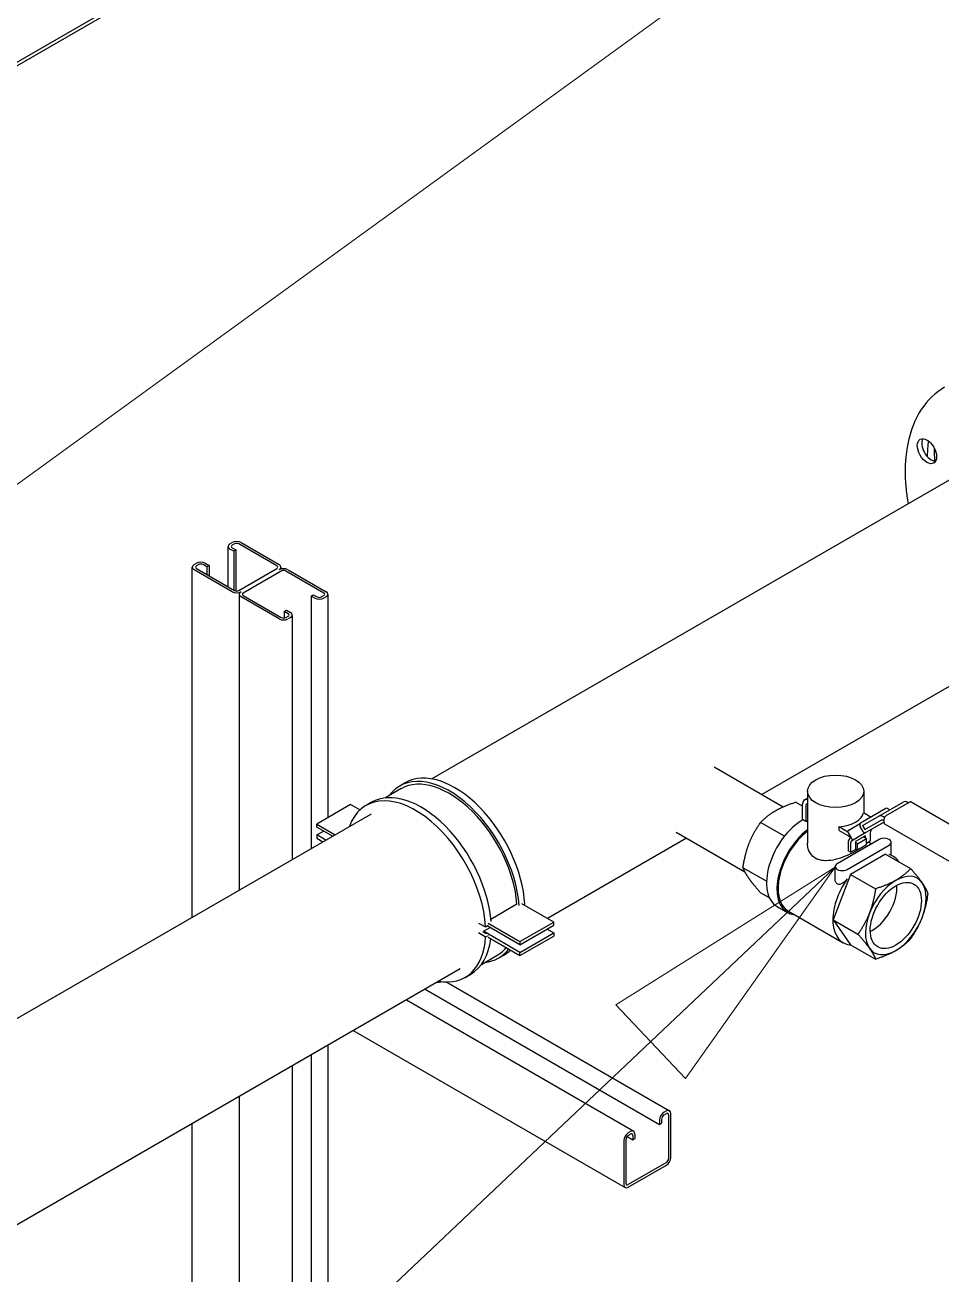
# Model space of a CAD drawing. Header units: millimetres. Extents: x 0 to 100323, y 0 to 59400.
# Drawn here: x 50160 to 51062, y 9099 to 10329 of the extents above; entities that cross this region are included whole.
import ezdxf

# ---------------------------------------------------------------- set-up
doc = ezdxf.new("R2010")
doc.units = ezdxf.units.MM
doc.header["$LTSCALE"] = 100
doc.layers.add('Symbol', color=7, linetype='Continuous', lineweight=18)
doc.layers.add('Visible', color=7, linetype='Continuous', lineweight=25)

# ---------------------------------------------------------------- blocks, each defined once
blk = doc.blocks.new('Balloon17')
at = {"layer": 'Symbol'}
blk.add_line((515.578, 108.968), (444.722, 57.588), dxfattribs=at)
blk = doc.blocks.new('Balloon18')
at = {"layer": 'Symbol'}
for p, q in [((509.576, 95.007), (507.416, 93.652)), ((507.76, 93.289), (509.576, 95.007)), ((508.103, 92.925), (509.576, 95.007)), ((507.416, 93.652), (508.103, 92.925)), ((507.76, 93.289), (470.284, 57.847))]:
    blk.add_line(p, q, dxfattribs=at)
at = {"layer": 'Symbol', "flags": 128}
blk.add_lwpolyline([(508.103, 92.925), (509.576, 95.007), (507.416, 93.652), (508.103, 92.925)], dxfattribs=at)
at = {"layer": 'Symbol'}
blk.add_solid([(508.103, 92.925), (509.576, 95.007), (507.416, 93.652), (508.103, 92.925)], dxfattribs=at)

msp = doc.modelspace()

# ---------------------------------------------------------------- linework, layer by layer
at = {"layer": 'Visible'}
for p, q in [((50252.3, 10346.9), (50143.5, 10284.1)), ((50146.8, 10289.7), (50249.1, 10348.8)), ((51096.1, 9896.7), (50560.4, 9587.4)), ((50361.6, 9818.6), (50363.8, 9820)), ((50366, 9818.7), (50363.7, 9817.4)), ((50407.9, 9797), (50370.4, 9818.7)), ((50372.5, 9820), (50410.1, 9798.3)), ((50359.8, 9776.5), (50359.8, 9816.1)), ((50365.4, 9811.4), (50361.6, 9813.6)), ((50363.7, 9814.9), (50367.5, 9812.7)), ((50367.5, 9812.7), (50365.4, 9811.4)), ((50365.4, 9811.4), (50365.4, 9773.2)), ((50367.5, 9812.7), (50367.5, 9772.4)), ((50324.5, 9451.2), (50324.5, 9795.8)), ((50326.3, 9798.3), (50328.6, 9799.6)), ((50363.8, 9771.6), (50326.3, 9793.3)), ((50330.8, 9798.3), (50328.5, 9797)), ((50328.5, 9794.5), (50366, 9772.8)), ((50338.9, 9796.1), (50335.1, 9798.3)), ((50337.3, 9799.6), (50341.1, 9797.4)), ((50341.1, 9797.4), (50338.9, 9796.1)), ((50338.9, 9796.1), (50338.9, 9788.5)), ((50341.1, 9797.4), (50341.1, 9787.2)), ((50370.4, 9772.8), (50407.9, 9794.5)), ((50411.9, 9794), (50411.9, 9795.8)), ((50418.8, 9793.3), (50456.3, 9771.6)), ((50412.2, 9792), (50374.7, 9770.3)), ((50454.1, 9770.3), (50416.6, 9792)), ((50370.7, 9769.1), (50370.7, 9477.9)), ((50374.7, 9767.8), (50412.2, 9746.2)), ((50441.5, 9767.4), (50443.7, 9768.7)), ((50443.7, 9768.7), (50447.5, 9766.5)), ((50451.8, 9766.5), (50454.1, 9767.8)), ((50458.1, 9769.1), (50458.1, 9549.3)), ((50410.1, 9744.9), (50372.5, 9766.6)), ((50445.3, 9765.2), (50441.5, 9767.4)), ((50441.5, 9767.4), (50441.5, 9518.8)), ((50456.3, 9766.6), (50454, 9765.2)), ((50415.1, 9752.2), (50417.3, 9753.4)), ((50418.9, 9750), (50415.1, 9752.2)), ((50415.1, 9752.2), (50415.1, 9745.7)), ((50416.6, 9746.2), (50418.9, 9747.5)), ((50417.3, 9753.4), (50421.1, 9751.2)), ((50421.1, 9746.2), (50418.8, 9744.9)), ((50422.9, 9748.7), (50422.9, 9508)), ((51184, 9744.4), (50885.4, 9572)), ((50838.3, 9599.3), (50906.4, 9559.9)), ((50534.2, 9583.6), (50528.8, 9580.4)), ((50530.3, 9577.8), (50514.7, 9568.8)), ((50930.3, 9575.2), (50930.3, 9524.1)), ((50985.7, 9575.2), (50985.7, 9554.1)), ((50480.2, 9562.1), (50447.1, 9543)), ((50489.5, 9556.8), (50480.2, 9562.1)), ((50501, 9564.4), (50495.6, 9561.3)), ((50925.3, 9560.6), (50918.6, 9564.5)), ((50925.3, 9547.4), (50925.3, 9562.5)), ((50927.2, 9566.7), (50930.3, 9568.5)), ((50928.6, 9560.6), (50928.6, 9545.6)), ((51000.7, 9550.7), (51024.6, 9564.5)), ((51031.4, 9564.7), (51007.4, 9550.9)), ((51029.2, 9564.1), (51029.7, 9563.8)), ((51032.5, 9564.8), (51175.6, 9482.2)), ((50500.5, 9552.8), (49791.7, 9143.6)), ((50928.6, 9545.6), (50925.3, 9547.4)), ((50928.6, 9545.6), (50930.3, 9546.5)), ((51007.5, 9558.3), (50982.5, 9543.8)), ((50984.6, 9541.5), (51000.7, 9550.7)), ((50985.4, 9554.2), (50993, 9549.8)), ((50986.9, 9537.5), (51003, 9546.7)), ((51005.3, 9550.3), (51006.3, 9549.7)), ((51005.3, 9546.5), (51005.8, 9546.2)), ((51005.8, 9544.3), (51005.8, 9548.1)), ((51010.7, 9556.5), (51010.3, 9557.2)), ((50447.1, 9539.8), (50447.1, 9543)), ((50447.1, 9543), (50465.2, 9532.5)), ((50462.5, 9530.9), (50447.1, 9539.8)), ((50447.1, 9532.3), (50453.6, 9536)), ((50801.1, 9534.9), (50868.7, 9495.9)), ((50907.6, 9530.9), (50884.1, 9544.5)), ((50961.5, 9536.6), (50961.5, 9540.4)), ((50961.5, 9540.4), (50970.1, 9535.4)), ((50961.5, 9536.6), (50970.8, 9531.3)), ((50970.5, 9534.2), (50973.6, 9528.9)), ((50971, 9537.1), (50982.5, 9543.8)), ((50987.9, 9534.5), (50976.4, 9527.8)), ((50985.1, 9535.5), (50982, 9540.9)), ((50984.6, 9541.5), (50986.9, 9537.5)), ((51005.8, 9544.8), (50987.9, 9534.5)), ((50992.2, 9534.4), (50992.2, 9526.5)), ((51006.3, 9543.2), (51149.4, 9460.6)), ((50447.1, 9532.3), (50447.1, 9529.1)), ((50456, 9527.1), (50447.1, 9532.3)), ((50447.1, 9529.1), (50453.2, 9525.6)), ((50811.1, 9529.1), (50674.2, 9450.1)), ((51000.9, 9527.8), (50959.6, 9503.9)), ((50969.4, 9498.3), (51010.7, 9522.1)), ((50970.4, 9524.3), (50970.4, 9516.5)), ((50972.6, 9523), (50972.6, 9515.2)), ((50973.2, 9529.5), (50972.7, 9529.2)), ((50976.4, 9527.8), (50974.2, 9526.6)), ((50987.3, 9531.5), (50977.5, 9525.9)), ((50977.5, 9525.9), (50977.5, 9518)), ((50979.6, 9523.6), (50977.5, 9524.9)), ((50979.6, 9523.6), (50988.3, 9528.6)), ((50979.6, 9517.7), (50979.6, 9523.6)), ((50979.6, 9517.7), (50988.3, 9522.8)), ((50988.3, 9528.6), (50985.3, 9530.4)), ((50987.3, 9529.2), (50987.3, 9531.5)), ((50988.3, 9522.8), (50988.3, 9528.6)), ((50988.3, 9524.3), (50992.2, 9526.5)), ((50990.3, 9525.4), (50993.6, 9523.5)), ((51012.8, 9512.5), (51012.8, 9525)), ((50972.6, 9515.2), (50970.4, 9516.5)), ((50972.6, 9515.2), (50977.5, 9518)), ((51007.3, 9513.3), (50972.8, 9493.3)), ((50977.5, 9518.4), (50979.6, 9517.7)), ((51007.3, 9513.3), (51031.9, 9499.1)), ((51012.8, 9512.5), (51014.7, 9511.4)), ((50890, 9486.6), (50866.8, 9500)), ((50957.6, 9488.6), (50957.6, 9501.1)), ((50972.8, 9493.3), (50955.5, 9448.8)), ((50972.8, 9493.3), (50997.3, 9479.2)), ((50892.9, 9470.3), (50884.1, 9475.4)), ((50618.5, 9449.4), (50644.2, 9464.3)), ((50680.4, 9446.5), (50649.1, 9464.6)), ((50650.9, 9463.6), (50652, 9464.2)), ((50900.5, 9461.8), (50910.8, 9455.9)), ((50911.6, 9457.2), (50965.4, 9426.1)), ((50955.5, 9448.8), (50972.8, 9424.2)), ((50955.5, 9448.8), (50980, 9434.6)), ((50606.5, 9445.4), (50613.4, 9441.9)), ((50606.5, 9436.4), (50613.4, 9431.9)), ((50611.2, 9437.5), (50617.8, 9441.3)), ((50647.2, 9416.7), (50611.2, 9437.5)), ((50613.9, 9434.9), (50611.2, 9436.6)), ((50613.4, 9441.9), (50616.1, 9443.5)), ((50647.2, 9424.2), (50615, 9442.8)), ((50616, 9445.4), (50647.2, 9427.4)), ((50647.2, 9427.4), (50680.4, 9446.5)), ((50647.2, 9424.2), (50680.4, 9443.4)), ((50647.2, 9416.7), (50680.4, 9435.9)), ((50673.9, 9439.6), (50680.4, 9435.9)), ((50680.4, 9443.4), (50680.4, 9446.5)), ((50680.4, 9435.9), (50680.4, 9432.7)), ((50613.4, 9431.9), (50616.1, 9433.4)), ((50616, 9431.6), (50647.2, 9413.6)), ((50647.2, 9413.6), (50680.4, 9432.7)), ((50647.2, 9427.4), (50647.2, 9424.2)), ((50972.8, 9424.2), (50997.3, 9410.1)), ((50609.3, 9404.9), (50624.9, 9413.9)), ((50626.5, 9411.2), (50631.9, 9414.4)), ((50647.2, 9413.6), (50647.2, 9416.7)), ((50588.4, 9400.5), (49879.6, 8991.4)), ((50575.2, 9387.5), (50794.4, 9260.9)), ((50593.3, 9392.1), (50598.7, 9395.2)), ((50553.9, 9380.6), (50784.7, 9247.4)), ((50535.3, 9369.9), (50759.2, 9240.6)), ((50483.1, 9339.8), (50750.8, 9185.3)), ((50458.1, 9325.3), (50458.1, 8277.8)), ((50441.5, 9315.7), (50441.5, 8268.2)), ((50422.9, 9305), (50422.9, 8257.4)), ((50370.7, 9274.9), (50370.7, 8278.3)), ((50784.7, 9251.8), (50784.7, 9247.4)), ((50786.9, 9248.6), (50786.9, 9253)), ((50791.4, 9260.6), (50789.1, 9259.3)), ((50789.1, 9256.8), (50791.4, 9258.1)), ((50793.5, 9256.9), (50793.5, 9213.5)), ((50795.7, 9214.8), (50795.7, 9258.1)), ((50324.5, 8304.9), (50324.5, 9248.2)), ((50756.1, 9240.3), (50753.8, 9239)), ((50784.7, 9247.4), (50786.9, 9248.6)), ((50749.5, 9231.4), (50749.5, 9188.1)), ((50751.7, 9189.3), (50751.7, 9232.7)), ((50752.7, 9235.4), (50758.3, 9232.1)), ((50753.8, 9236.5), (50756.1, 9237.8)), ((50758.3, 9236.5), (50758.3, 9232.1)), ((50758.3, 9232.1), (50760.5, 9233.4)), ((50760.5, 9233.4), (50760.5, 9237.8)), ((50791.4, 9209.8), (50753.8, 9188.1)), ((50753.8, 9185.6), (50791.4, 9207.2))]:
    msp.add_line(p, q, dxfattribs=at)
for centre, major_axis in [((51048, 9909.9), (-6.7, 11.7)), ((50958, 9575.2), (-27.7, 0)), ((51017.3, 9453), (17.8, 30.9))]:
    msp.add_ellipse(centre, major_axis=major_axis, ratio=0.57735, dxfattribs=at)
for centre, major_axis, ratio, start_param, end_param in [((51052.3, 9912.4), (-6.7, 11.7), 0.57735, 0.329161, 2.812432), ((51163.4, 9834.1), (81.5, -141.2), 0.57735, 3.775579, 3.894147), ((51174.8, 9840.7), (84.6, -146.6), 0.57735, 3.90371, 3.994688), ((50365.9, 9816.1), (-6.15, 0), 0.57735, 5.497787, 7.068583), ((50365.9, 9816.1), (-3.08, 0), 0.57735, 5.497787, 7.068583), ((50368.2, 9817.4), (6.15, 0), 0.57735, 0.785398, 2.356194), ((50368.2, 9817.4), (-3.08, 0), 0.57735, 3.926991, 5.497787), ((50330.7, 9795.8), (-6.15, 0), 0.57735, 5.497787, 7.068583), ((50330.7, 9795.8), (-3.08, 0), 0.57735, 5.497787, 7.068583), ((50332.9, 9797.1), (6.15, 0), 0.57735, 0.785398, 2.356194), ((50332.9, 9797.1), (-3.08, 0), 0.57735, 3.926991, 5.497787), ((50405.7, 9795.8), (3.08, 0), 0.57735, 5.497787, 7.068583), ((50405.7, 9795.8), (6.15, 0), 0.57735, 5.497787, 7.068583), ((50414.4, 9790.7), (6.15, 0), 0.57735, 0.785398, 2.356194), ((50414.4, 9790.7), (-3.08, 0), 0.57735, 3.926991, 5.497787), ((50368.2, 9774.1), (-6.15, 0), 0.57735, 0.785398, 2.356194), ((50368.2, 9774.1), (3.08, 0), 0.57735, 3.926991, 5.497787), ((50376.9, 9769.1), (-6.15, 0), 0.57735, 5.497787, 7.068583), ((50376.9, 9769.1), (-3.08, 0), 0.57735, 5.497787, 7.068583), ((50452, 9769.1), (3.08, 0), 0.57735, 5.497787, 7.068583), ((50452, 9769.1), (6.15, 0), 0.57735, 5.497787, 7.068583), ((50449.7, 9767.8), (-6.15, 0), 0.57735, 0.785398, 2.356194), ((50449.7, 9767.8), (3.08, 0), 0.57735, 3.926991, 5.497787), ((50414.4, 9747.4), (-6.15, 0), 0.57735, 0.785398, 2.356194), ((50414.4, 9747.4), (3.08, 0), 0.57735, 3.926991, 5.497787), ((50416.7, 9748.7), (3.08, 0), 0.57735, 5.497787, 7.068583), ((50416.7, 9748.7), (6.15, 0), 0.57735, 5.497787, 7.068583), ((50577.6, 9495.8), (-48.8, 84.6), 0.57735, 4.013714, 6.534831), ((50577.6, 9495.8), (-47.3, 81.9), 0.57735, 4.016541, 6.283185), ((50583, 9499), (-48.8, 84.6), 0.57735, 3.98983, 6.283185), ((50544.4, 9476.7), (-48.8, 84.6), 0.57735, 3.98983, 6.734212), ((50549.9, 9479.8), (-48.8, 84.6), 0.57735, 4.013714, 6.283185), ((50931.9, 9558.7), (-4.62, 7.99), 0.57735, 5.742874, 7.068583), ((50931.9, 9558.7), (-2.31, 4), 0.57735, 6.004472, 7.068583), ((51008.7, 9556.3), (-1.15, 2), 0.816497, 4.712389, 6.283185), ((51029.2, 9556.6), (-4.62, 7.99), 0.57735, 5.497787, 6.283185), ((51031.4, 9562.8), (1.15, 2), 0.57735, 0, 0.785398), ((50925.9, 9505.8), (-25.4, -44), 0.57735, 3.930017, 6.283185), ((50958, 9556.2), (27.7, 0), 0.57735, 4.840324, 6.155251), ((51005.3, 9542.7), (-4.62, 7.99), 0.57735, 5.497787, 6.283185), ((51005.3, 9542.7), (-2.31, 4), 0.57735, 5.497787, 6.283185), ((51007.4, 9549), (1.15, 2), 0.57735, 0.785398, 2.356194), ((50936.2, 9499.8), (-25.4, -44), 0.57735, 4.093082, 6.529994), ((50936.2, 9499.8), (-24.6, -42.6), 0.57735, 4.098323, 6.283185), ((50972.1, 9535.2), (-1.15, 2), 0.816497, 0, 1.570796), ((50983.7, 9541.8), (-1.15, 2), 0.816497, 0, 1.570796), ((50986.7, 9536.5), (1.15, -2), 0.816497, 4.712389, 6.283185), ((50997.6, 9531.2), (-3.85, 6.66), 0.57735, 0, 0.785398), ((51007.4, 9545.2), (-1.15, -2), 0.57735, 5.497787, 6.283185), ((50978, 9519.9), (-5.38, 9.33), 0.57735, 0, 0.785398), ((50970.8, 9538.8), (4.62, -7.99), 0.57735, 5.497787, 5.792303), ((50978, 9519.9), (-3.85, 6.66), 0.57735, 0, 0.785398), ((50975.2, 9529.8), (1.15, -2), 0.816497, 4.712389, 6.283185), ((51005.8, 9525), (6.92, 0), 0.57735, 5.497787, 8.63938), ((50990.1, 9468.7), (24.6, 42.6), 0.57735, 5.994111, 6.432872), ((50964.5, 9501.1), (-6.92, 0), 0.57735, 5.497787, 8.63938), ((50990.1, 9468.7), (-24.6, -42.6), 0.57735, 4.562702, 6.572259), ((51017.3, 9453), (-21.2, -36.6), 0.57735, 3.926991, 4.974188), ((51017.3, 9453), (21.2, 36.6), 0.57735, 6.021386, 7.068583), ((51017.3, 9453), (21.2, 36.6), 0.57735, 4.974188, 6.021386), ((50994, 9466.5), (17.3, 30), 0.57735, 3.849593, 5.575185), ((51017.3, 9453), (-21.2, -36.6), 0.57735, 4.974188, 6.021386), ((51017.3, 9453), (21.2, 36.6), 0.57735, 3.926991, 4.974188), ((50547.1, 9478.3), (45.4, -78.6), 0.57735, 0.722559, 0.734529), ((50544.4, 9476.7), (48.8, -84.6), 0.57735, 5.832158, 7.005744), ((50549.9, 9479.8), (48.8, -84.6), 0.57735, 0, 0.659078), ((50577.6, 9495.8), (48.8, -84.6), 0.57735, 6.03154, 6.512859), ((50577.6, 9495.8), (47.3, -81.9), 0.57735, 0, 0.209348), ((50583, 9499), (48.8, -84.6), 0.57735, 0, 0.134), ((51017.3, 9453), (-21.2, -36.6), 0.57735, 6.021386, 7.068583), ((50563.7, 9395.5), (14.6, 0), 0.57735, 4.807038, 5.143581), ((50789.1, 9254.3), (-3.08, -5.33), 0.57735, 3.926991, 5.497787), ((50789.1, 9254.3), (1.54, 2.66), 0.57735, 0.785398, 2.356194), ((50791.4, 9255.6), (3.08, 5.33), 0.57735, 5.497787, 7.068583), ((50791.4, 9255.6), (1.54, 2.66), 0.57735, 5.497787, 7.068583), ((50753.8, 9233.9), (-3.08, -5.33), 0.57735, 3.926991, 5.497787), ((50756.1, 9235.3), (3.08, 5.33), 0.57735, 5.497787, 7.068583), ((50753.8, 9233.9), (1.54, 2.66), 0.57735, 0.785398, 2.356194), ((50756.1, 9235.3), (1.54, 2.66), 0.57735, 5.497787, 7.068583), ((50791.4, 9212.3), (3.08, 5.33), 0.57735, 3.926991, 5.497787), ((50791.4, 9212.3), (-1.54, -2.66), 0.57735, 0.785398, 2.356194), ((50753.8, 9190.6), (-1.54, -2.66), 0.57735, 5.497787, 7.068583), ((50753.8, 9190.6), (-3.08, -5.33), 0.57735, 5.497787, 7.068583)]:
    msp.add_ellipse(centre, major_axis=major_axis, ratio=ratio, start_param=start_param, end_param=end_param, dxfattribs=at)
for points, knots in [([(51065.2, 9972.8), (51056.1, 9967.5), (51048.4, 9960.1), (51036, 9941.3), (51031.6, 9929.8), (51026.3, 9903.5), (51025.8, 9888.4), (51027.9, 9867.9), (51028.6, 9863.1), (51029.5, 9858.3)], [2.277935, 2.277935, 2.277935, 2.277935, 2.558774, 2.558774, 2.860097, 2.860097, 3.187688, 3.187688, 3.286047, 3.286047, 3.286047, 3.286047]), ([(50982.2, 9519.2), (50982, 9519.1), (50981.9, 9519), (50981.3, 9518.6), (50980.8, 9518.2), (50979.7, 9517.5), (50979.3, 9517.2), (50978.5, 9516.7), (50978.2, 9516.5), (50977.7, 9516.3), (50977.5, 9516.1), (50977, 9515.8), (50976.7, 9515.7), (50975.9, 9515.2), (50975.4, 9515), (50972.6, 9513.5), (50970.1, 9512.4), (50964.4, 9510), (50961, 9508.9), (50954.7, 9507.3), (50951.6, 9506.9), (50946.8, 9506.8), (50944.9, 9507), (50942.4, 9507.5), (50941.7, 9507.7), (50940.7, 9508.1), (50940.3, 9508.3), (50939.6, 9508.6), (50939.3, 9508.7), (50938.8, 9509), (50938.6, 9509.1), (50938.4, 9509.2), (50937.1, 9509.9), (50935.9, 9510.8), (50933.9, 9513), (50933, 9514.2), (50931.6, 9516.9), (50931.1, 9518.3), (50930.4, 9521.3), (50930.3, 9522.7), (50930.3, 9524.1)], [-20.110916, -20.110916, -20.110916, -20.110916, -20.062207, -20.062207, -19.87269, -19.87269, -19.723148, -19.723148, -19.644839, -19.644839, -19.580549, -19.580549, -19.505702, -19.505702, -19.376123, -19.376123, -18.821894, -18.821894, -18.144076, -18.144076, -17.524844, -17.524844, -17.112859, -17.112859, -16.943039, -16.943039, -16.84792, -16.84792, -16.767719, -16.767719, -16.712281, -16.712281, -16.712281, -16.363285, -16.363285, -16.014288, -16.014288, -15.665292, -15.665292, -15.316295, -15.316295, -15.316295, -15.316295]), ([(51012.8, 9512.5), (51012.8, 9512.5), (51012.6, 9512.5), (51011.9, 9512.7), (51011.4, 9512.8), (51010.7, 9513)], [-1.1648074, -1.1648074, -1.1648074, -1.1648074, -0.9685464, -0.9685464, -0.7420804, -0.7420804, -0.7420804, -0.7420804]), ([(50969.4, 9489.1), (50968.7, 9488.2), (50967.9, 9487.3), (50966.1, 9485.6), (50965.1, 9484.9), (50963.4, 9484), (50962.5, 9483.7), (50961.4, 9483.6), (50961, 9483.6), (50960.2, 9483.8), (50959.9, 9483.9), (50959.6, 9484.1), (50959.3, 9484.3), (50959, 9484.5), (50958.5, 9485.1), (50958.3, 9485.4), (50957.8, 9486.5), (50957.6, 9487.4), (50957.6, 9488.3), (50957.6, 9488.5), (50957.6, 9488.6)], [-0.795076, -0.795076, -0.795076, -0.795076, -0.56861, -0.56861, -0.342144, -0.342144, -0.171072, -0.171072, -0.085536, -0.085536, 0, 0, 0, 0.085536, 0.085536, 0.171072, 0.171072, 0.342144, 0.342144, 0.372349, 0.372349, 0.372349, 0.372349])]:
    msp.add_open_spline(points, degree=3, knots=knots, dxfattribs=at)
for points, weights in [([(50898.7, 9556), (50906.7, 9560.7), (50918.6, 9564.5)], [1.81878765449, 1.81878765449, 1.68820457608]), ([(50884.1, 9544.5), (50890.7, 9551.4), (50898.7, 9556)], [1.68820457608, 1.81878765449, 1.81878765449]), ([(50872.8, 9523.8), (50876.8, 9534.1), (50884.1, 9544.5)], [1.81878765449, 1.81878765449, 1.68820457608]), ([(50866.8, 9500), (50868.8, 9513.5), (50872.8, 9523.8)], [1.68820457608, 1.81878765449, 1.81878765449]), ([(50872.8, 9489.3), (50868.8, 9495), (50866.8, 9500)], [1.81878765449, 1.81878765449, 1.68820457608]), ([(51031.9, 9499.1), (51025.3, 9492.2), (51017.3, 9487.6)], [1.68820457608, 1.81878765449, 1.81878765449]), ([(51043.2, 9485.3), (51039.2, 9491), (51031.9, 9499.1)], [1.81878765449, 1.81878765449, 1.68820457608]), ([(50884.1, 9475.4), (50876.8, 9483.6), (50872.8, 9489.3)], [1.68820457608, 1.81878765449, 1.81878765449]), ([(51017.3, 9487.6), (51009.2, 9483), (50997.3, 9479.2)], [1.81878765449, 1.81878765449, 1.68820457608]), ([(51049.1, 9474.5), (51047.2, 9479.6), (51043.2, 9485.3)], [1.68820457608, 1.81878765449, 1.81878765449]), ([(50997.3, 9479.2), (50995.4, 9465.7), (50991.3, 9455.4)], [1.68820457608, 1.81878765449, 1.81878765449]), ([(51043.2, 9450.7), (51047.2, 9461.1), (51049.1, 9474.5)], [1.81878765449, 1.81878765449, 1.68820457608]), ([(50991.3, 9455.4), (50987.3, 9445), (50980, 9434.6)], [1.81878765449, 1.81878765449, 1.68820457608]), ([(51031.9, 9430), (51039.2, 9440.4), (51043.2, 9450.7)], [1.68820457608, 1.81878765449, 1.81878765449]), ([(50980, 9434.6), (50987.3, 9426.5), (50991.3, 9420.8)], [1.68820457608, 1.81878765449, 1.81878765449]), ([(51017.3, 9418.5), (51025.3, 9423.1), (51031.9, 9430)], [1.81878765449, 1.81878765449, 1.68820457608]), ([(50991.3, 9420.8), (50995.4, 9415.1), (50997.3, 9410.1)], [1.81878765449, 1.81878765449, 1.68820457608]), ([(50997.3, 9410.1), (51009.2, 9413.9), (51017.3, 9418.5)], [1.68820457608, 1.81878765449, 1.81878765449])]:
    msp.add_rational_spline(points, weights, degree=2, dxfattribs=at)

# ---------------------------------------------------------------- block references
at = {"layer": 'Symbol', "xscale": 100, "yscale": 100, "zscale": 100}
for name in ['Balloon17', 'Balloon18']:
    msp.add_blockref(name, (0, 0), dxfattribs=at)

doc.saveas('drawing.dxf')
